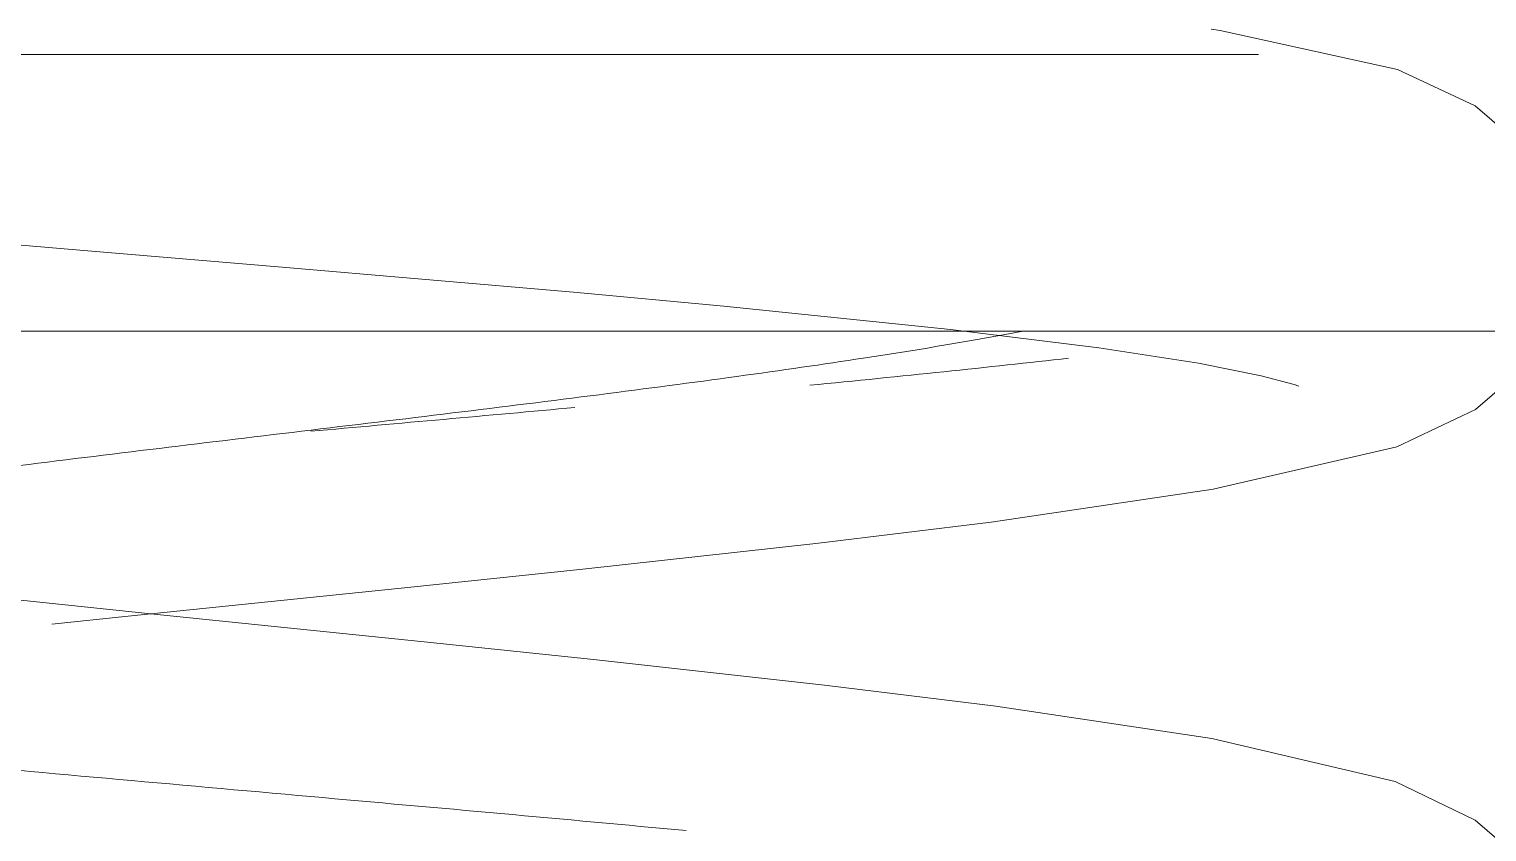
# Model space of a CAD drawing. Header units: millimetres. Extents: x -69706 to 52883, y -6882 to 68885.
# Drawn here: x 43774.11 to 43822.4, y 64937.64 to 64964.24 of the extents above; entities that cross this region are included whole.
import ezdxf

# ---------------------------------------------------------------- set-up
doc = ezdxf.new("R2010")
doc.units = ezdxf.units.MM
doc.layers.add('XFM7P20PCW$0$G-IMPT', color=252, linetype='Continuous', lineweight=9)
doc.layers.add('XFM7P20PCW$0$M-EQPM', color=252, linetype='Continuous', lineweight=9)

# ---------------------------------------------------------------- blocks, each defined once
blk = doc.blocks.new('XFM7P20PCW$0$ui_PCW Pump Shockproof Base - PCW防震基座-Renew_dwg_50_____j_uÂ_ 85Dx155H-V68-剖面 73')
at = {"layer": 'XFM7P20PCW$0$G-IMPT', "flags": 128}
for points in [[(129283.367, 25562.435), (129283.167, 25563.951), (129282.597, 25565.342), (129281.723, 25566.521), (129280.616, 25567.465), (129278.041, 25568.674), (129272.165, 25569.962), (129271.865, 25570.009)], [(129214.119, 25564.532), (129219.819, 25563.954), (129228.03, 25563.218), (129234.526, 25562.669), (129240.963, 25562.132), (129250.745, 25561.291), (129255.722, 25560.831), (129263.235, 25560.054), (129268.153, 25559.442), (129271.449, 25558.934), (129273.532, 25558.52), (129274.617, 25558.229), (129274.775, 25558.172)], [(129283.367, 25562.435), (129283.167, 25560.92), (129282.599, 25559.531), (129281.729, 25558.352), (129280.626, 25557.405), (129278.018, 25556.163), (129271.939, 25554.76), (129264.585, 25553.667), (129258.775, 25552.954), (129251.052, 25552.102), (129245.354, 25551.508), (129235.997, 25550.547), (129233.466, 25550.279)], [(129283.366, 25538.725), (129283.167, 25540.245), (129282.6, 25541.639), (129281.729, 25542.827), (129280.618, 25543.79), (129277.962, 25545.071), (129271.895, 25546.493), (129264.733, 25547.565), (129259.066, 25548.262), (129251.412, 25549.11), (129245.799, 25549.696), (129237.063, 25550.593), (129228.524, 25551.494), (129219.779, 25552.513), (129214.524, 25553.233), (129211.027, 25553.812), (129208.752, 25554.283), (129207.463, 25554.633), (129207.114, 25554.759)]]:
    blk.add_lwpolyline(points, dxfattribs=at)
at = {"layer": 'XFM7P20PCW$0$G-IMPT'}
for points, knots in [([(129265.636, 25560), (129264.083, 25559.701), (129259.905, 25558.997), (129251.782, 25557.891), (129241.75, 25556.68), (129231.644, 25555.469), (129222.467, 25554.258), (129217.593, 25553.451), (129215.59, 25553.047)], [0.06256109, 0.06256109, 0.06256109, 0.06256109, 0.06818182, 0.07575758, 0.08333333, 0.09090909, 0.09848485, 0.10606061, 0.10606061, 0.10606061, 0.10606061]), ([(129254.477, 25543.44), (129250.473, 25543.817), (129241.758, 25544.597), (129228.421, 25545.781), (129216.042, 25546.992), (129206.178, 25548.203), (129199.829, 25549.414), (129198.369, 25550.221), (129198.369, 25550.625)], [0.83631942, 0.83631942, 0.83631942, 0.83631942, 0.84328358, 0.85074627, 0.85820896, 0.86567164, 0.87313433, 0.88059701, 0.88059701, 0.88059701, 0.88059701])]:
    blk.add_open_spline(points, degree=3, knots=knots, dxfattribs=at)
for points in [[(129258.57, 25558.203), (129261.621, 25558.502), (129264.504, 25558.802), (129267.147, 25559.102)], [(129242.041, 25556.68), (129244.986, 25556.942), (129247.924, 25557.205), (129250.789, 25557.467)]]:
    blk.add_open_spline(points, degree=3, dxfattribs=at)
blk = doc.blocks.new('XFM7P20PCW$0$ui_PCW Pump Shockproof Base - PCW防震基座-Renew_dwg_UB405025 _uÂ__W_ _ÂÅK 86D-V69-剖面 73')
at = {"layer": 'XFM7P20PCW$0$G-IMPT'}
for p, q in [((129210.149, 25569.173), (129240.868, 25569.173)), ((129273.438, 25569.173), (129240.868, 25569.173)), ((129198.215, 25560), (129240.868, 25560)), ((129209.127, 25560), (129240.868, 25560)), ((129281.842, 25560), (129240.868, 25560)), ((129283.52, 25560), (129240.868, 25560)), ((129265.668, 25560), (129267.65, 25560)), ((129265.763, 25560), (129267.827, 25560)), ((129279.81, 25560), (129283.52, 25560)), ((129279.815, 25560), (129281.58, 25560))]:
    blk.add_line(p, q, dxfattribs=at)
blk = doc.blocks.new('XFM7P20PCW$0$ui_PCW Pump Shockproof Base - PCW防震基座-Renew_dwg_²Õ_X¹Ï OB801032 JAD-2_uÂ__W_ _ö_ûÁá_N MK1808005SLDASM-1175032-剖面 73')
blk.add_blockref('XFM7P20PCW$0$ui_PCW Pump Shockproof Base - PCW防震基座-Renew_dwg_UB405025 _uÂ__W_ _ÂÅK 86D-V69-剖面 73', (0, 0))
blk = doc.blocks.new('XFM7P20PCW$0$ui_PCW Pump Shockproof Base - _D_PCW Pump Shockproof Base_3000Lx1500Wx300H-1175038-剖面 73')
for name in ['XFM7P20PCW$0$ui_PCW Pump Shockproof Base - PCW防震基座-Renew_dwg_²Õ_X¹Ï OB801032 JAD-2_uÂ__W_ _ö_ûÁá_N MK1808005SLDASM-1175032-剖面 73', 'XFM7P20PCW$0$ui_PCW Pump Shockproof Base - PCW防震基座-Renew_dwg_50_____j_uÂ_ 85Dx155H-V68-剖面 73']:
    blk.add_blockref(name, (243, 0))

msp = doc.modelspace()

# ---------------------------------------------------------------- block references
at = {"layer": 'XFM7P20PCW$0$M-EQPM'}
msp.add_blockref('XFM7P20PCW$0$ui_PCW Pump Shockproof Base - _D_PCW Pump Shockproof Base_3000Lx1500Wx300H-1175038-剖面 73', (-85701.601, 39394.236), dxfattribs=at)

doc.saveas('drawing.dxf')
